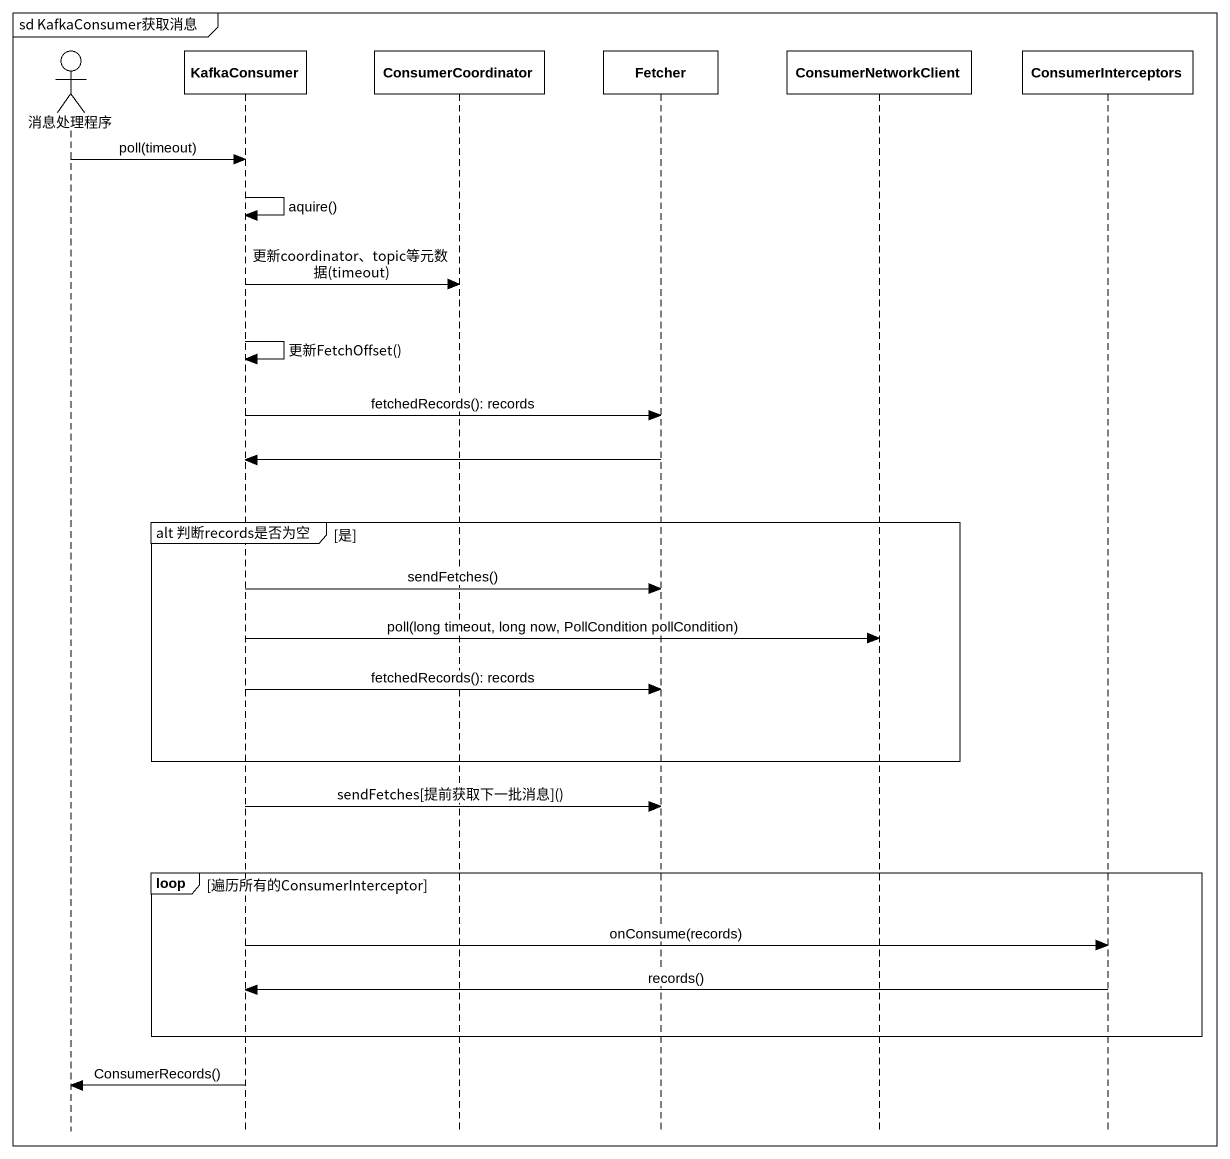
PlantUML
@startuml
mainframe sd KafkaConsumer获取消息
hide footbox
actor 消息处理程序
participant KafkaConsumer
participant ConsumerCoordinator
participant Fetcher
participant ConsumerNetworkClient
participant ConsumerInterceptors

消息处理程序 -> KafkaConsumer : poll(timeout)
KafkaConsumer -> KafkaConsumer : aquire()
KafkaConsumer -> ConsumerCoordinator : 更新coordinator、topic等元数据(timeout)
KafkaConsumer -> KafkaConsumer : 更新FetchOffset()
KafkaConsumer -> Fetcher : fetchedRecords(): records
Fetcher -> KafkaConsumer
group alt 判断records是否为空 [是]
  KafkaConsumer -> Fetcher : sendFetches()
  KafkaConsumer -> ConsumerNetworkClient : poll(long timeout, long now, PollCondition pollCondition)
  KafkaConsumer -> Fetcher : fetchedRecords(): records
end
KafkaConsumer -> Fetcher : sendFetches[提前获取下一批消息]()
loop 遍历所有的ConsumerInterceptor
  KafkaConsumer -> ConsumerInterceptors : onConsume(records)
  ConsumerInterceptors -> KafkaConsumer : records()
end
KafkaConsumer -> 消息处理程序 : ConsumerRecords()
@enduml
